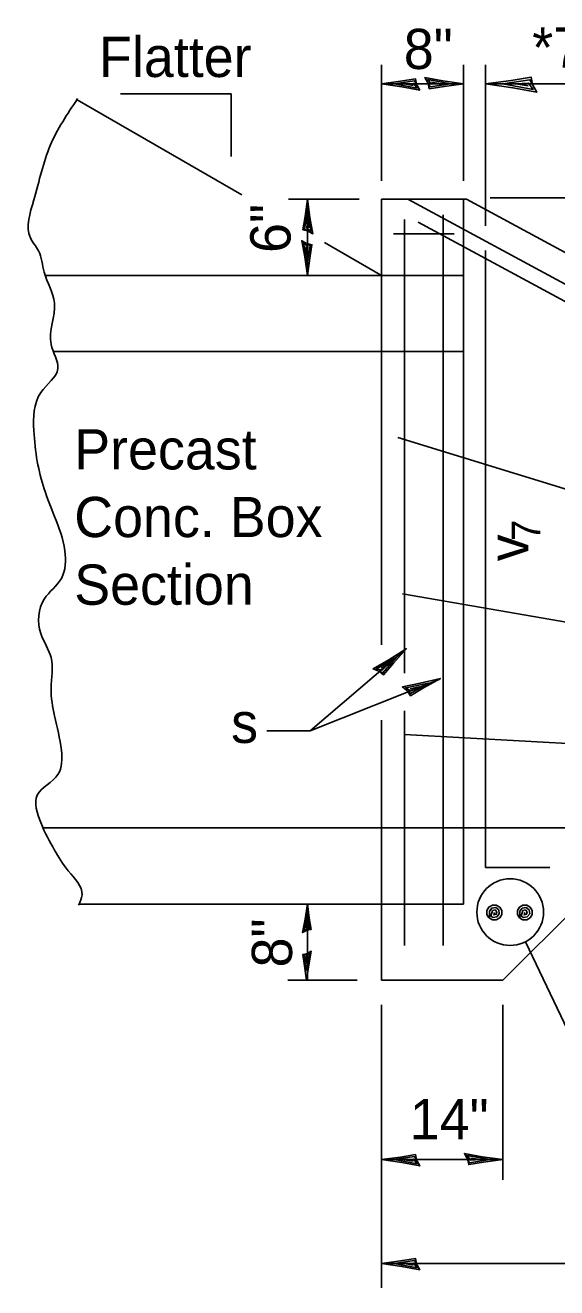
# Model space of a CAD drawing. Extents: x 1600368 to 1611368, y 1592561 to 1599146.
# Drawn here: x 1611065.7 to 1611097.7, y 1598973.7 to 1599049.5 of the extents above; entities that cross this region are included whole.
import ezdxf

# ---------------------------------------------------------------- set-up
doc = ezdxf.new("R2010")
doc.units = 0
for name, color, linetype in [('Design_EX_Roadway Dimensions', 7, 'Continuous'), ('Sheets_General Details', 7, 'Continuous'), ('Topo_Culvert Headwall', 7, 'Continuous'), ('Topo_Culverts', 7, 'Continuous'), ('Topo_Retaining Wall', 7, 'Continuous')]:
    doc.layers.add(name, color=color, linetype=linetype)

msp = doc.modelspace()

# ---------------------------------------------------------------- linework, layer by layer
at = {"layer": 'Design_EX_Roadway Dimensions'}
for p, q in [((1611087.122, 1599040.179), (1611087.122, 1599047.149)), ((1611092.049, 1599040.179), (1611092.049, 1599047.149)), ((1611093.386, 1599037.482), (1611093.386, 1599047.149)), ((1611087.122, 1599046.016), (1611092.049, 1599046.016)), ((1611093.386, 1599046.016), (1611127.12, 1599046.016)), ((1611071.441, 1599045.409), (1611078.104, 1599045.409)), ((1611078.104, 1599045.409), (1611078.104, 1599041.654)), ((1611085.792, 1599039.083), (1611081.551, 1599039.083)), ((1611082.674, 1599039.083), (1611082.674, 1599034.502)), ((1611093.655, 1599039.156), (1611147.839, 1599039.156)), ((1611082.838, 1599007.131), (1611088.619, 1599012.068)), ((1611082.838, 1599007.131), (1611090.595, 1599010.232)), ((1611080.24, 1599007.131), (1611082.838, 1599007.131)), ((1611082.674, 1598996.729), (1611082.674, 1598992.15)), ((1611095.779, 1598994.466), (1611099.503, 1598986.634)), ((1611085.665, 1598992.15), (1611081.5, 1598992.15)), ((1611087.122, 1598990.684), (1611087.122, 1598973.675)), ((1611094.414, 1598990.684), (1611094.414, 1598980.155)), ((1611087.122, 1598981.372), (1611094.414, 1598981.372)), ((1611087.122, 1598975.134), (1611130.301, 1598975.134))]:
    msp.add_line(p, q, dxfattribs=at)
for points in [[(1611089.241, 1599045.982), (1611089.17, 1599046.314), (1611088.275, 1599046.169), (1611087.122, 1599046.016), (1611088.351, 1599045.837), (1611089.429, 1599045.637), (1611089.121, 1599046.2), (1611087.898, 1599046.012), (1611089.264, 1599045.762), (1611089.061, 1599046.043), (1611088.485, 1599046.006), (1611089.037, 1599045.917)], [(1611089.931, 1599046.047), (1611090.002, 1599045.715), (1611090.897, 1599045.86), (1611092.049, 1599046.016), (1611090.819, 1599046.192), (1611089.742, 1599046.392), (1611090.051, 1599045.828), (1611091.274, 1599046.016), (1611089.908, 1599046.268), (1611090.113, 1599045.985), (1611090.686, 1599046.023), (1611090.134, 1599046.113)], [(1611096.208, 1599045.972), (1611096.113, 1599046.415), (1611094.922, 1599046.223), (1611093.386, 1599046.016), (1611095.023, 1599045.778), (1611096.46, 1599045.512), (1611096.05, 1599046.262), (1611094.418, 1599046.012), (1611096.238, 1599045.677), (1611095.968, 1599046.054), (1611095.203, 1599046.004), (1611095.939, 1599045.884)], [(1611082.703, 1599037.176), (1611082.404, 1599037.242), (1611082.534, 1599038.047), (1611082.674, 1599039.083), (1611082.834, 1599037.978), (1611083.012, 1599037.007), (1611082.507, 1599037.285), (1611082.676, 1599038.385), (1611082.902, 1599037.157), (1611082.648, 1599037.34), (1611082.682, 1599037.857), (1611082.762, 1599037.362)], [(1611082.646, 1599036.411), (1611082.945, 1599036.348), (1611082.815, 1599035.542), (1611082.674, 1599034.504), (1611082.514, 1599035.61), (1611082.335, 1599036.58), (1611082.842, 1599036.303), (1611082.672, 1599035.202), (1611082.447, 1599036.431), (1611082.701, 1599036.247), (1611082.667, 1599035.731), (1611082.586, 1599036.228)], [(1611086.987, 1599010.715), (1611087.259, 1599010.51), (1611087.843, 1599011.2), (1611088.619, 1599012.068), (1611087.57, 1599011.403), (1611086.621, 1599010.856), (1611087.218, 1599010.628), (1611088.031, 1599011.564), (1611086.828, 1599010.87), (1611087.165, 1599010.788), (1611087.577, 1599011.188), (1611087.1, 1599010.896)], [(1611088.688, 1599009.529), (1611088.878, 1599009.247), (1611089.655, 1599009.713), (1611090.667, 1599010.287), (1611089.459, 1599009.994), (1611088.386, 1599009.779), (1611088.88, 1599009.371), (1611089.946, 1599009.999), (1611088.586, 1599009.725), (1611088.878, 1599009.54), (1611089.398, 1599009.787), (1611088.853, 1599009.665)], [(1611082.65, 1598995.154), (1611082.898, 1598995.206), (1611082.791, 1598995.876), (1611082.674, 1598996.741), (1611082.542, 1598995.82), (1611082.392, 1598995.013), (1611082.813, 1598995.242), (1611082.672, 1598996.161), (1611082.484, 1598995.136), (1611082.695, 1598995.289), (1611082.668, 1598995.721), (1611082.6, 1598995.306)], [(1611082.65, 1598993.748), (1611082.402, 1598993.694), (1611082.511, 1598993.022), (1611082.628, 1598992.159), (1611082.76, 1598993.08), (1611082.91, 1598993.889), (1611082.488, 1598993.659), (1611082.628, 1598992.74), (1611082.816, 1598993.764), (1611082.605, 1598993.612), (1611082.633, 1598993.182), (1611082.701, 1598993.596)], [(1611089.241, 1598981.341), (1611089.17, 1598981.673), (1611088.275, 1598981.528), (1611087.122, 1598981.372), (1611088.351, 1598981.196), (1611089.429, 1598980.996), (1611089.121, 1598981.559), (1611087.898, 1598981.372), (1611089.264, 1598981.121), (1611089.061, 1598981.403), (1611088.485, 1598981.364), (1611089.037, 1598981.274)], [(1611092.295, 1598981.404), (1611092.366, 1598981.074), (1611093.261, 1598981.217), (1611094.414, 1598981.372), (1611093.184, 1598981.551), (1611092.107, 1598981.749), (1611092.415, 1598981.188), (1611093.639, 1598981.375), (1611092.274, 1598981.627), (1611092.475, 1598981.344), (1611093.05, 1598981.381), (1611092.498, 1598981.471)], [(1611089.241, 1598975.101), (1611089.17, 1598975.433), (1611088.275, 1598975.288), (1611087.122, 1598975.134), (1611088.351, 1598974.956), (1611089.429, 1598974.756), (1611089.121, 1598975.319), (1611087.898, 1598975.132), (1611089.264, 1598974.88), (1611089.061, 1598975.162), (1611088.485, 1598975.126), (1611089.037, 1598975.036)]]:
    msp.add_lwpolyline(points, dxfattribs=at)
msp.add_circle((1611094.861, 1598996.247), 2.005, dxfattribs=at)
msp.add_spline([(1611068.874, 1599045.125), (1611067.231, 1599042.309), (1611066.246, 1599039.034), (1611066.039, 1599036.76), (1611066.528, 1599035.973), (1611066.867, 1599034.693), (1611067.486, 1599032.833), (1611067.28, 1599030.352), (1611067.694, 1599028.906), (1611066.661, 1599027.458), (1611066.246, 1599025.186), (1611066.453, 1599023.325), (1611066.867, 1599021.673), (1611067.486, 1599020.018), (1611068.106, 1599017.951), (1611067.899, 1599016.298), (1611066.867, 1599015.057), (1611066.661, 1599012.99), (1611067.28, 1599011.544), (1611067.28, 1599009.684), (1611067.486, 1599008.03), (1611067.899, 1599005.964), (1611067.694, 1599004.516), (1611066.453, 1599003.278), (1611066.661, 1599001.623), (1611067.486, 1598999.97), (1611068.313, 1598998.729), (1611069.14, 1598997.282), (1611068.934, 1598996.663)], degree=3, dxfattribs=at)
at = {"layer": 'Topo_Culvert Headwall'}
for p, q in [((1611088.702, 1599039.083), (1611109.179, 1599028)), ((1611087.122, 1599034.504), (1611087.122, 1599012.309)), ((1611067.382, 1599029.923), (1611092.049, 1599029.923)), ((1611087.122, 1599007.774), (1611087.122, 1598996.729)), ((1611066.801, 1599001.309), (1611092.049, 1599001.309))]:
    msp.add_line(p, q, dxfattribs=at)
at = {"layer": 'Topo_Culverts'}
for p, q in [((1611078.732, 1599039.348), (1611068.854, 1599045.052)), ((1611087.122, 1599039.083), (1611092.233, 1599039.083)), ((1611087.122, 1599039.083), (1611087.122, 1599034.504)), ((1611092.049, 1599039.083), (1611092.049, 1598996.729)), ((1611092.233, 1599039.083), (1611130.301, 1599018.479)), ((1611087.122, 1599034.504), (1611083.712, 1599036.474)), ((1611066.959, 1599034.504), (1611092.049, 1599034.504)), ((1611092.049, 1599001.309), (1611107.525, 1599001.309)), ((1611068.956, 1598996.729), (1611092.049, 1598996.729)), ((1611087.122, 1598996.729), (1611087.122, 1598992.15)), ((1611094.414, 1598992.15), (1611098.994, 1598996.729)), ((1611087.122, 1598992.15), (1611094.414, 1598992.15))]:
    msp.add_line(p, q, dxfattribs=at)
at = {"layer": 'Topo_Retaining Wall'}
for p, q in [((1611090.824, 1599038.15), (1611090.824, 1598994.23)), ((1611088.518, 1599037.861), (1611088.518, 1599010.609)), ((1611089.339, 1599037.695), (1611127.659, 1599016.956)), ((1611087.846, 1599036.995), (1611091.497, 1599036.995)), ((1611093.386, 1599035.994), (1611093.386, 1598998.922)), ((1611088.109, 1599024.767), (1611127.633, 1599012.587)), ((1611088.383, 1599015.37), (1611127.653, 1599008.561)), ((1611088.518, 1599008.341), (1611088.518, 1598994.23)), ((1611088.51, 1599006.918), (1611127.637, 1599004.748)), ((1611097.245, 1598998.922), (1611093.386, 1598998.922))]:
    msp.add_line(p, q, dxfattribs=at)
for points in [[(1611093.586, 1598995.903), (1611093.466, 1598996.109), (1611093.466, 1598996.345), (1611093.586, 1598996.551), (1611093.79, 1598996.669), (1611094.027, 1598996.669), (1611094.233, 1598996.551), (1611094.352, 1598996.345), (1611094.352, 1598996.109), (1611094.233, 1598995.903), (1611094.027, 1598995.785), (1611093.79, 1598995.785), (1611093.608, 1598995.886), (1611093.615, 1598996.306), (1611093.756, 1598996.491), (1611093.99, 1598996.521), (1611094.174, 1598996.38), (1611094.203, 1598996.148), (1611094.062, 1598995.964), (1611093.831, 1598995.931), (1611093.693, 1598996.011), (1611093.802, 1598996.334), (1611093.948, 1598996.375), (1611094.057, 1598996.266), (1611094.018, 1598996.118), (1611093.87, 1598996.079), (1611093.909, 1598996.228)], [(1611095.411, 1598995.903), (1611095.291, 1598996.109), (1611095.291, 1598996.345), (1611095.411, 1598996.551), (1611095.615, 1598996.669), (1611095.853, 1598996.669), (1611096.058, 1598996.551), (1611096.178, 1598996.345), (1611096.178, 1598996.109), (1611096.058, 1598995.903), (1611095.853, 1598995.785), (1611095.615, 1598995.785), (1611095.434, 1598995.886), (1611095.44, 1598996.306), (1611095.581, 1598996.491), (1611095.815, 1598996.521), (1611095.999, 1598996.38), (1611096.031, 1598996.148), (1611095.888, 1598995.964), (1611095.655, 1598995.931), (1611095.518, 1598996.011), (1611095.627, 1598996.334), (1611095.773, 1598996.375), (1611095.882, 1598996.266), (1611095.843, 1598996.118), (1611095.695, 1598996.079), (1611095.734, 1598996.228)]]:
    msp.add_lwpolyline(points, dxfattribs=at)

# ---------------------------------------------------------------- texts
at = {"layer": 'Design_EX_Roadway Dimensions'}
for s, height, p in [('8"', 2.4176, (1611088.467, 1599046.903)), ('*7-#5 v   bars', 2.41759, (1611096.183, 1599046.987)), ('Flatter', 2.4176, (1611070.161, 1599046.424)), ('s', 2.418, (1611078.096, 1599006.41)), ('14"', 2.4176, (1611088.824, 1598982.598))]:
    msp.add_text(s, height=height, dxfattribs=at).set_placement(p)
for s, height, p in [('6"', 2.4176, (1611081.666, 1599035.853)), ('7', 1.714, (1611096.669, 1599018.546)), ('v', 2.418, (1611095.957, 1599017.324)), ('8"', 2.4176, (1611081.756, 1598992.921))]:
    msp.add_text(s, height=height, rotation=90, dxfattribs=at).set_placement(p)
at = {"layer": 'Sheets_General Details'}
for s, p in [('Precast', (1611068.671, 1599022.845)), ('Conc. Box', (1611068.671, 1599018.777)), ('Section', (1611068.671, 1599014.713))]:
    msp.add_text(s, height=2.4176, dxfattribs=at).set_placement(p)

doc.saveas('drawing.dxf')
